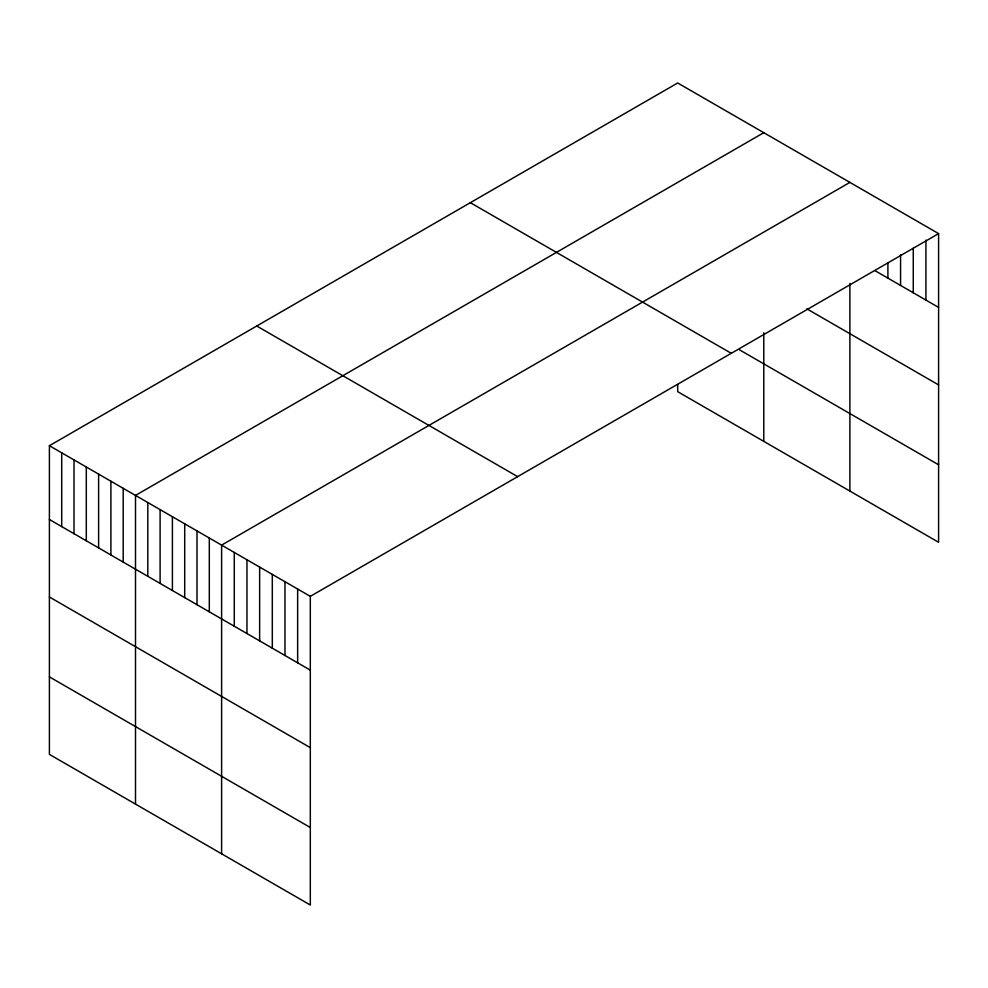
<?xml version="1.0" encoding="UTF-8"?>
<svg xmlns="http://www.w3.org/2000/svg" width="988" height="988" viewBox="0 0 988 988"><rect width="100%" height="100%" fill="white"/><g stroke="black" fill="none" stroke-linecap="round" stroke-linejoin="round"><path stroke-width="1.48" d="M49.4 445.712L310.318 596.344L310.318 905.02L49.4 754.387L49.4 445.712L677.682 82.98L938.6 233.613L938.6 542.289L677.682 391.656L677.682 384.468M763.786 132.688L135.504 495.42L135.504 804.096M849.89 182.397L221.608 545.129L221.608 853.805M310.318 596.344L938.6 233.613M875.232 270.811L938.6 307.404M806.838 308.836L938.6 384.912M739.185 349.641L938.6 464.78M470.35 202.676L731.268 353.321M256.732 326.003L517.65 476.648M49.4 519.49L310.318 670.136M49.4 596.999L310.318 747.644M49.4 676.866L310.318 827.512M925.929 240.133L925.929 300.08M913.258 248.186L913.258 292.769M900.574 254.706L900.574 285.446M887.903 262.759L887.903 278.134M849.89 283.457L849.89 491.073M763.786 332.795L763.786 441.364M297.647 589.033L297.647 662.812M284.976 581.722L284.976 655.501M272.305 574.399L272.305 648.177M259.634 567.087L259.634 640.866M246.963 559.764L246.963 633.543M234.28 552.453L234.28 626.231M209.308 538.028L209.308 611.807M197.007 530.927L197.007 604.705M184.707 523.825L184.707 597.604M172.406 516.724L172.406 590.503M160.105 509.623L160.105 583.402M147.805 502.522L147.805 576.3M123.204 488.319L123.204 562.098M110.903 481.218L110.903 554.997M98.602 474.117L98.602 547.895M86.302 467.015L86.302 540.794M74.001 459.914L74.001 533.693M61.701 452.813L61.701 526.592"/></g></svg>
